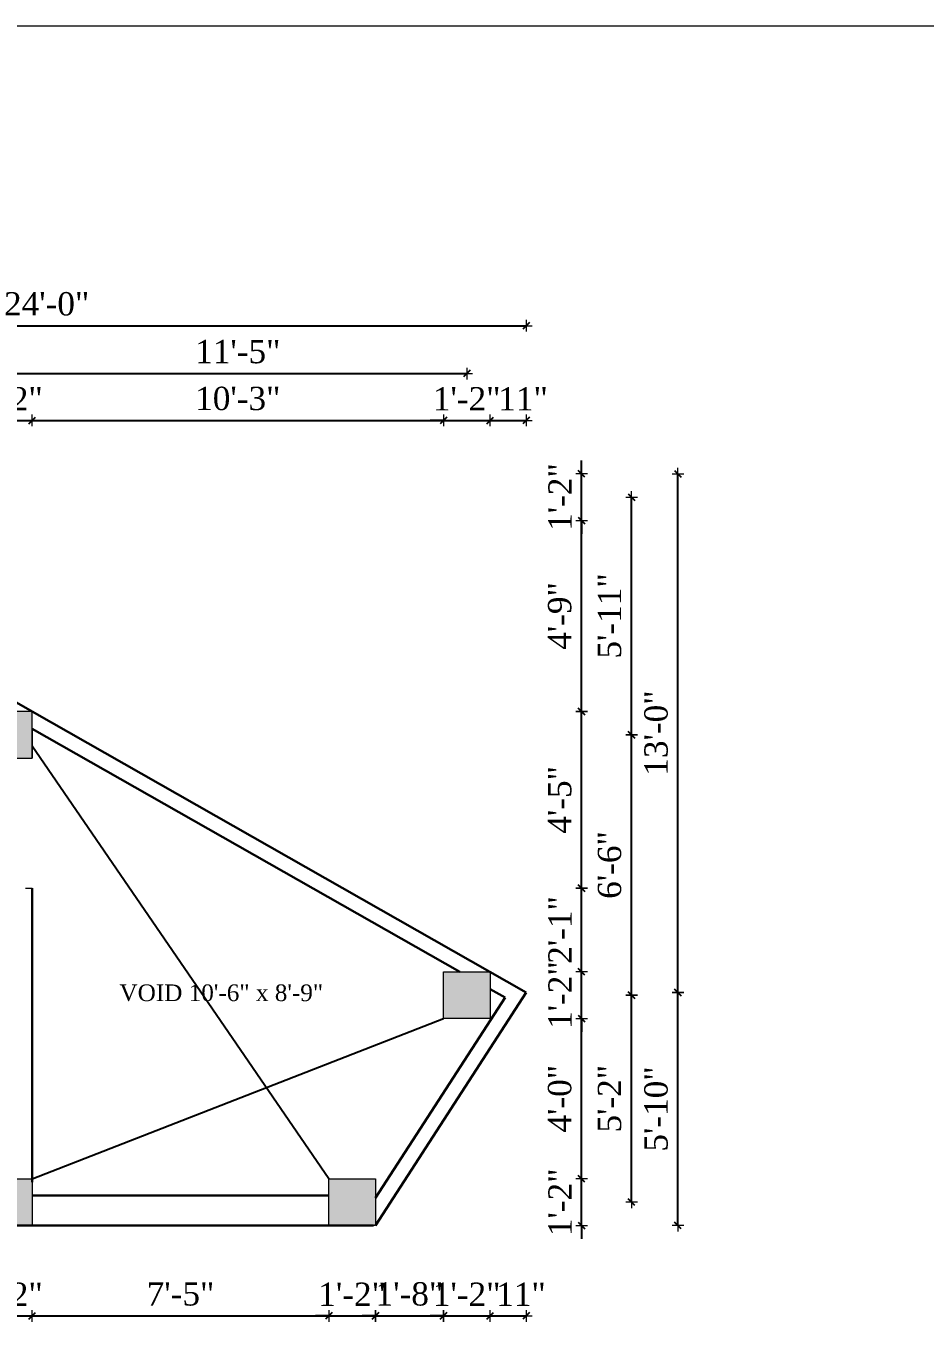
# Model space of a CAD drawing. Header units: inches. Extents: x 149946 to 166271, y -29520 to -26192.
# Drawn here: x 163625.1 to 163894.9, y -26582.3 to -26192.5 of the extents above; entities that cross this region are included whole.
import ezdxf

# ---------------------------------------------------------------- set-up
doc = ezdxf.new("R2010")
doc.units = ezdxf.units.IN
doc.header["$LTSCALE"] = 5
doc.header["$MEASUREMENT"] = 0
for name, color, linetype, lineweight in [('A-WALL', 7, 'Continuous', 9), ('Dimension', 7, 'Continuous', 18), ('ele1', 21, 'Continuous', 20)]:
    doc.layers.add(name, color=color, linetype=linetype, lineweight=lineweight)
doc.layers.add('dim line', color=7, linetype='Continuous', lineweight=15, true_color=0xfab2b2)
doc.layers.add('TEXT', color=6, linetype='Continuous')
doc.layers.add('WALL', color=7, linetype='Continuous')
doc.styles.add('ordinary', font='times.ttf')
doc.dimstyles.new('Copy of 96', dxfattribs={"dimtxt": 7, "dimasz": 4, "dimexe": 0.5, "dimexo": 0.5, "dimgap": 3, "dimtad": 1, "dimdec": 1, "dimzin": 11, "dimdsep": 46, "dimlunit": 4, "dimtxsty": 'ordinary', "dimblk": 'OBLIQUE', "dimcen": 0.09, "dimse1": 1, "dimse2": 1, "dimclrt": 6, "dimazin": 0, "dimtfac": 1, "dimtdec": 1, "dimtix": 1, "dimtmove": 2, "dimatfit": 3, "dimldrblk": 'leader', "dimfxl": 0.5, "dimfxlon": 1, "dimtolj": 1, "dimtzin": 0, "dimarcsym": 0})

# ---------------------------------------------------------------- blocks, each defined once
blk = doc.blocks.new('oblique')
at = {"color": 0, "lineweight": -2}
blk.add_line((0.25, 0.25), (-0.25, -0.25), dxfattribs=at)
at = {"layer": 'dim line', "lineweight": 9}
for p, q in [((-0.4375, 0), (0.4375, 0)), ((0, 0.4375), (0, -0.4375))]:
    blk.add_line(p, q, dxfattribs=at)
blk = doc.blocks.new('*D1220')
at = {"layer": 'A-WALL', "color": 0, "lineweight": -2, "ltscale": 5}
for p, q in [((163612.99, -26579.61), (163608.99, -26579.61)), ((163612.99, -26579.61), (163626.99, -26579.61)), ((163626.99, -26579.61), (163630.99, -26579.61))]:
    blk.add_line(p, q, dxfattribs=at)
at = {"layer": 'Defpoints', "color": 0, "ltscale": 5}
for p in [(163612.99, -26552.51), (163626.99, -26552.51), (163626.99, -26579.61)]:
    blk.add_point(p, dxfattribs=at)
at = {"layer": 'A-WALL', "color": 0, "lineweight": -2, "ltscale": 5, "xscale": 4, "yscale": 4, "zscale": 4}
blk.add_blockref('oblique', (163612.99, -26579.61), dxfattribs=at)
at = {"layer": 'A-WALL', "color": 0, "lineweight": -2, "ltscale": 5, "xscale": 4, "yscale": 4, "zscale": 4, "rotation": 180}
blk.add_blockref('oblique', (163626.99, -26579.61), dxfattribs=at)
at = {"layer": 'A-WALL', "color": 6, "ltscale": 5, "insert": (163619.99, -26573.11), "char_height": 7, "attachment_point": 5, "style": 'ordinary'}
blk.add_mtext('\\A1;1\'-2"', dxfattribs=at)
blk = doc.blocks.new('_OBLIQUE')
at = {"color": 0, "linetype": 'ByBlock'}
blk.add_line((-0.5, -0.5), (0.5, 0.5), dxfattribs=at)
blk = doc.blocks.new('leader')
at = {"layer": 'Dimension'}
for p, q in [((0, -4.328), (0, 4.328)), ((-4.424, 0), (4.424, 0))]:
    blk.add_line(p, q, dxfattribs=at)
blk = doc.blocks.new('*D1221')
at = {"layer": 'A-WALL', "color": 0, "lineweight": -2, "ltscale": 5}
blk.add_line((163626.99, -26579.61), (163715.99, -26579.61), dxfattribs=at)
at = {"layer": 'Defpoints', "color": 0, "ltscale": 5}
for p in [(163626.99, -26552.51), (163715.99, -26552.51), (163715.99, -26579.61)]:
    blk.add_point(p, dxfattribs=at)
at = {"layer": 'A-WALL', "color": 0, "lineweight": -2, "ltscale": 5, "xscale": 4, "yscale": 4, "zscale": 4, "rotation": 180}
blk.add_blockref('oblique', (163626.99, -26579.61), dxfattribs=at)
at = {"layer": 'A-WALL', "color": 0, "lineweight": -2, "ltscale": 5, "xscale": 4, "yscale": 4, "zscale": 4}
blk.add_blockref('oblique', (163715.99, -26579.61), dxfattribs=at)
at = {"layer": 'A-WALL', "color": 6, "ltscale": 5, "insert": (163671.49, -26573.04), "char_height": 7, "attachment_point": 5, "style": 'ordinary'}
blk.add_mtext('\\A1;7\'-5"', dxfattribs=at)
blk = doc.blocks.new('*D1222')
at = {"layer": 'A-WALL', "color": 0, "lineweight": -2, "ltscale": 5}
for p, q in [((163750.37, -26579.61), (163746.37, -26579.61)), ((163750.37, -26579.61), (163764.37, -26579.61)), ((163764.37, -26579.61), (163768.37, -26579.61))]:
    blk.add_line(p, q, dxfattribs=at)
at = {"layer": 'Defpoints', "color": 0, "ltscale": 5}
for p in [(163750.37, -26490.33), (163764.37, -26490.33), (163764.37, -26579.61)]:
    blk.add_point(p, dxfattribs=at)
at = {"layer": 'A-WALL', "color": 0, "lineweight": -2, "ltscale": 5, "xscale": 4, "yscale": 4, "zscale": 4}
blk.add_blockref('oblique', (163750.37, -26579.61), dxfattribs=at)
at = {"layer": 'A-WALL', "color": 0, "lineweight": -2, "ltscale": 5, "xscale": 4, "yscale": 4, "zscale": 4, "rotation": 180}
blk.add_blockref('oblique', (163764.37, -26579.61), dxfattribs=at)
at = {"layer": 'A-WALL', "color": 6, "ltscale": 5, "insert": (163757.37, -26573.11), "char_height": 7, "attachment_point": 5, "style": 'ordinary'}
blk.add_mtext('\\A1;1\'-2"', dxfattribs=at)
blk = doc.blocks.new('*D1223')
at = {"layer": 'A-WALL', "color": 0, "lineweight": -2, "ltscale": 5}
blk.add_line((163764.37, -26579.61), (163775.23, -26579.61), dxfattribs=at)
at = {"layer": 'Defpoints', "color": 0, "ltscale": 5}
for p in [(163775.23, -26482.51), (163764.37, -26490.33), (163775.23, -26579.61)]:
    blk.add_point(p, dxfattribs=at)
at = {"layer": 'A-WALL', "color": 0, "lineweight": -2, "ltscale": 5, "xscale": 4, "yscale": 4, "zscale": 4, "rotation": 180}
blk.add_blockref('oblique', (163764.37, -26579.61), dxfattribs=at)
at = {"layer": 'A-WALL', "color": 0, "lineweight": -2, "ltscale": 5, "xscale": 4, "yscale": 4, "zscale": 4}
blk.add_blockref('oblique', (163775.23, -26579.61), dxfattribs=at)
at = {"layer": 'A-WALL', "color": 6, "ltscale": 5, "insert": (163773.65, -26573.11), "char_height": 7, "attachment_point": 5, "style": 'ordinary'}
blk.add_mtext('\\A1;11"', dxfattribs=at)
blk = doc.blocks.new('*D1225')
at = {"layer": 'A-WALL', "color": 0, "lineweight": -2, "ltscale": 5}
blk.add_line((163619.99, -26596.2), (163722.99, -26596.2), dxfattribs=at)
at = {"layer": 'Defpoints', "color": 0, "ltscale": 5}
for p in [(163619.99, -26545.51), (163722.99, -26545.51), (163722.99, -26596.2)]:
    blk.add_point(p, dxfattribs=at)
at = {"layer": 'A-WALL', "color": 0, "lineweight": -2, "ltscale": 5, "xscale": 4, "yscale": 4, "zscale": 4, "rotation": 180}
blk.add_blockref('oblique', (163619.99, -26596.2), dxfattribs=at)
at = {"layer": 'A-WALL', "color": 0, "lineweight": -2, "ltscale": 5, "xscale": 4, "yscale": 4, "zscale": 4}
blk.add_blockref('oblique', (163722.99, -26596.2), dxfattribs=at)
at = {"layer": 'A-WALL', "color": 6, "ltscale": 5, "insert": (163671.49, -26589.63), "char_height": 7, "attachment_point": 5, "style": 'ordinary'}
blk.add_mtext('\\A1;8\'-7"', dxfattribs=at)
blk = doc.blocks.new('*D1226')
at = {"layer": 'A-WALL', "color": 0, "lineweight": -2, "ltscale": 5}
blk.add_line((163722.99, -26596.2), (163757.37, -26596.2), dxfattribs=at)
at = {"layer": 'Defpoints', "color": 0, "ltscale": 5}
for p in [(163757.37, -26483.33), (163722.99, -26545.51), (163757.37, -26596.2)]:
    blk.add_point(p, dxfattribs=at)
at = {"layer": 'A-WALL', "color": 0, "lineweight": -2, "ltscale": 5, "xscale": 4, "yscale": 4, "zscale": 4, "rotation": 180}
blk.add_blockref('oblique', (163722.99, -26596.2), dxfattribs=at)
at = {"layer": 'A-WALL', "color": 0, "lineweight": -2, "ltscale": 5, "xscale": 4, "yscale": 4, "zscale": 4}
blk.add_blockref('oblique', (163757.37, -26596.2), dxfattribs=at)
at = {"layer": 'A-WALL', "color": 6, "ltscale": 5, "insert": (163740.18, -26589.64), "char_height": 7, "attachment_point": 5, "style": 'ordinary'}
blk.add_mtext('\\A1;2\'-10"', dxfattribs=at)
blk = doc.blocks.new('*D1227')
at = {"layer": 'A-WALL', "color": 0, "lineweight": -2, "ltscale": 5}
blk.add_line((163729.35, -26617.48), (163362.88, -26617.48), dxfattribs=at)
at = {"layer": 'Defpoints', "color": 0, "ltscale": 5}
for p in [(163362.88, -26552.51), (163729.35, -26552.51), (163362.88, -26617.48)]:
    blk.add_point(p, dxfattribs=at)
at = {"layer": 'A-WALL', "color": 0, "lineweight": -2, "ltscale": 5, "xscale": 4, "yscale": 4, "zscale": 4, "rotation": 180}
blk.add_blockref('oblique', (163362.88, -26617.48), dxfattribs=at)
at = {"layer": 'A-WALL', "color": 0, "lineweight": -2, "ltscale": 5, "xscale": 4, "yscale": 4, "zscale": 4}
blk.add_blockref('oblique', (163729.35, -26617.48), dxfattribs=at)
at = {"layer": 'A-WALL', "color": 6, "ltscale": 5, "insert": (163546.11, -26610.92), "char_height": 7, "attachment_point": 5, "style": 'ordinary'}
blk.add_mtext('\\A1;30\'-6"', dxfattribs=at)
blk = doc.blocks.new('*D1228')
at = {"layer": 'A-WALL', "color": 0, "lineweight": -2, "ltscale": 5}
blk.add_line((163729.35, -26617.48), (163775.23, -26617.48), dxfattribs=at)
at = {"layer": 'Defpoints', "color": 0, "ltscale": 5}
for p in [(163775.23, -26482.51), (163729.35, -26552.51), (163775.23, -26617.48)]:
    blk.add_point(p, dxfattribs=at)
at = {"layer": 'A-WALL', "color": 0, "lineweight": -2, "ltscale": 5, "xscale": 4, "yscale": 4, "zscale": 4, "rotation": 180}
blk.add_blockref('oblique', (163729.35, -26617.48), dxfattribs=at)
at = {"layer": 'A-WALL', "color": 0, "lineweight": -2, "ltscale": 5, "xscale": 4, "yscale": 4, "zscale": 4}
blk.add_blockref('oblique', (163775.23, -26617.48), dxfattribs=at)
at = {"layer": 'A-WALL', "color": 6, "ltscale": 5, "insert": (163752.29, -26610.92), "char_height": 7, "attachment_point": 5, "style": 'ordinary'}
blk.add_mtext('\\A1;3\'-10"', dxfattribs=at)
blk = doc.blocks.new('*D1229')
at = {"layer": 'A-WALL', "color": 0, "lineweight": -2, "ltscale": 5}
for p, q in [((163791.86, -26538.51), (163791.86, -26534.51)), ((163791.86, -26552.51), (163791.86, -26538.51)), ((163791.86, -26552.51), (163791.86, -26556.51))]:
    blk.add_line(p, q, dxfattribs=at)
at = {"layer": 'Defpoints', "color": 0, "ltscale": 5}
for p in [(163729.99, -26538.51), (163791.86, -26538.51), (163729.99, -26552.51)]:
    blk.add_point(p, dxfattribs=at)
at = {"layer": 'A-WALL', "color": 0, "lineweight": -2, "ltscale": 5, "xscale": 4, "yscale": 4, "zscale": 4}
for p, rotation in [((163791.86, -26538.51), 270), ((163791.86, -26552.51), 90)]:
    blk.add_blockref('oblique', p, dxfattribs=dict(at, rotation=rotation))
at = {"layer": 'A-WALL', "color": 6, "ltscale": 5, "insert": (163785.36, -26545.51), "char_height": 7, "attachment_point": 5, "rotation": 90, "style": 'ordinary'}
blk.add_mtext('\\A1;1\'-2"', dxfattribs=at)
blk = doc.blocks.new('*D1230')
at = {"layer": 'A-WALL', "color": 0, "lineweight": -2, "ltscale": 5}
blk.add_line((163791.86, -26538.51), (163791.86, -26490.33), dxfattribs=at)
at = {"layer": 'Defpoints', "color": 0, "ltscale": 5}
for p in [(163764.37, -26490.33), (163791.86, -26490.33), (163729.99, -26538.51)]:
    blk.add_point(p, dxfattribs=at)
at = {"layer": 'A-WALL', "color": 0, "lineweight": -2, "ltscale": 5, "xscale": 4, "yscale": 4, "zscale": 4}
for p, rotation in [((163791.86, -26490.33), 90), ((163791.86, -26538.51), 270)]:
    blk.add_blockref('oblique', p, dxfattribs=dict(at, rotation=rotation))
at = {"layer": 'A-WALL', "color": 6, "ltscale": 5, "insert": (163785.3, -26514.42), "char_height": 7, "attachment_point": 5, "rotation": 90, "style": 'ordinary'}
blk.add_mtext('\\A1;4\'-0"', dxfattribs=at)
blk = doc.blocks.new('*D1231')
at = {"layer": 'A-WALL', "color": 0, "lineweight": -2, "ltscale": 5}
for p, q in [((163791.86, -26476.33), (163791.86, -26472.33)), ((163791.86, -26490.33), (163791.86, -26476.33)), ((163791.86, -26490.33), (163791.86, -26494.33))]:
    blk.add_line(p, q, dxfattribs=at)
at = {"layer": 'Defpoints', "color": 0, "ltscale": 5}
for p in [(163764.37, -26476.33), (163791.86, -26476.33), (163764.37, -26490.33)]:
    blk.add_point(p, dxfattribs=at)
at = {"layer": 'A-WALL', "color": 0, "lineweight": -2, "ltscale": 5, "xscale": 4, "yscale": 4, "zscale": 4}
for p, rotation in [((163791.86, -26476.33), 270), ((163791.86, -26490.33), 90)]:
    blk.add_blockref('oblique', p, dxfattribs=dict(at, rotation=rotation))
at = {"layer": 'A-WALL', "color": 6, "ltscale": 5, "insert": (163785.36, -26483.33), "char_height": 7, "attachment_point": 5, "rotation": 90, "style": 'ordinary'}
blk.add_mtext('\\A1;1\'-2"', dxfattribs=at)
blk = doc.blocks.new('*D1232')
at = {"layer": 'A-WALL', "color": 0, "lineweight": -2, "ltscale": 5}
blk.add_line((163791.86, -26476.33), (163791.86, -26451.23), dxfattribs=at)
at = {"layer": 'Defpoints', "color": 0, "ltscale": 5}
for p in [(163626.99, -26451.23), (163791.86, -26451.23), (163764.37, -26476.33)]:
    blk.add_point(p, dxfattribs=at)
at = {"layer": 'A-WALL', "color": 0, "lineweight": -2, "ltscale": 5, "xscale": 4, "yscale": 4, "zscale": 4}
for p, rotation in [((163791.86, -26451.23), 90), ((163791.86, -26476.33), 270)]:
    blk.add_blockref('oblique', p, dxfattribs=dict(at, rotation=rotation))
at = {"layer": 'A-WALL', "color": 6, "ltscale": 5, "insert": (163785.36, -26463.78), "char_height": 7, "attachment_point": 5, "rotation": 90, "style": 'ordinary'}
blk.add_mtext('\\A1;2\'-1"', dxfattribs=at)
blk = doc.blocks.new('*D1233')
at = {"layer": 'A-WALL', "color": 0, "lineweight": -2, "ltscale": 5}
blk.add_line((163791.86, -26451.23), (163791.86, -26398.23), dxfattribs=at)
at = {"layer": 'Defpoints', "color": 0, "ltscale": 5}
for p in [(163626.99, -26398.23), (163791.86, -26398.23), (163626.99, -26451.23)]:
    blk.add_point(p, dxfattribs=at)
at = {"layer": 'A-WALL', "color": 0, "lineweight": -2, "ltscale": 5, "xscale": 4, "yscale": 4, "zscale": 4}
for p, rotation in [((163791.86, -26398.23), 90), ((163791.86, -26451.23), 270)]:
    blk.add_blockref('oblique', p, dxfattribs=dict(at, rotation=rotation))
at = {"layer": 'A-WALL', "color": 6, "ltscale": 5, "insert": (163785.3, -26424.73), "char_height": 7, "attachment_point": 5, "rotation": 90, "style": 'ordinary'}
blk.add_mtext('\\A1;4\'-5"', dxfattribs=at)
blk = doc.blocks.new('*D1234')
at = {"layer": 'A-WALL', "color": 0, "lineweight": -2, "ltscale": 5}
blk.add_line((163791.86, -26398.23), (163791.86, -26340.85), dxfattribs=at)
at = {"layer": 'Defpoints', "color": 0, "ltscale": 5}
for p in [(163501.42, -26340.85), (163791.86, -26340.85), (163626.99, -26398.23)]:
    blk.add_point(p, dxfattribs=at)
at = {"layer": 'A-WALL', "color": 0, "lineweight": -2, "ltscale": 5, "xscale": 4, "yscale": 4, "zscale": 4}
for p, rotation in [((163791.86, -26340.85), 90), ((163791.86, -26398.23), 270)]:
    blk.add_blockref('oblique', p, dxfattribs=dict(at, rotation=rotation))
at = {"layer": 'A-WALL', "color": 6, "ltscale": 5, "insert": (163785.29, -26369.54), "char_height": 7, "attachment_point": 5, "rotation": 90, "style": 'ordinary'}
blk.add_mtext('\\A1;4\'-9"', dxfattribs=at)
blk = doc.blocks.new('*D1235')
at = {"layer": 'A-WALL', "color": 0, "lineweight": -2, "ltscale": 5}
for p, q in [((163791.86, -26326.85), (163791.86, -26322.85)), ((163791.86, -26340.85), (163791.86, -26326.85)), ((163791.86, -26340.85), (163791.86, -26344.85))]:
    blk.add_line(p, q, dxfattribs=at)
at = {"layer": 'Defpoints', "color": 0, "ltscale": 5}
for p in [(163501.42, -26326.85), (163791.86, -26326.85), (163501.42, -26340.85)]:
    blk.add_point(p, dxfattribs=at)
at = {"layer": 'A-WALL', "color": 0, "lineweight": -2, "ltscale": 5, "xscale": 4, "yscale": 4, "zscale": 4}
for p, rotation in [((163791.86, -26326.85), 270), ((163791.86, -26340.85), 90)]:
    blk.add_blockref('oblique', p, dxfattribs=dict(at, rotation=rotation))
at = {"layer": 'A-WALL', "color": 6, "ltscale": 5, "insert": (163785.36, -26333.85), "char_height": 7, "attachment_point": 5, "rotation": 90, "style": 'ordinary'}
blk.add_mtext('\\A1;1\'-2"', dxfattribs=at)
blk = doc.blocks.new('*D1013')
at = {"layer": 'A-WALL', "color": 0, "lineweight": -2, "ltscale": 5}
blk.add_line((163806.82, -26545.51), (163806.82, -26483.33), dxfattribs=at)
at = {"layer": 'Defpoints', "color": 0, "ltscale": 5}
for p in [(163757.37, -26483.33), (163806.82, -26483.33), (163722.99, -26545.51)]:
    blk.add_point(p, dxfattribs=at)
at = {"layer": 'A-WALL', "color": 0, "lineweight": -2, "ltscale": 5, "xscale": 4, "yscale": 4, "zscale": 4}
for p, rotation in [((163806.82, -26483.33), 90), ((163806.82, -26545.51), 270)]:
    blk.add_blockref('oblique', p, dxfattribs=dict(at, rotation=rotation))
at = {"layer": 'A-WALL', "color": 6, "ltscale": 5, "insert": (163800.26, -26514.42), "char_height": 7, "attachment_point": 5, "rotation": 90, "style": 'ordinary'}
blk.add_mtext('\\A1;5\'-2"', dxfattribs=at)
blk = doc.blocks.new('*D1236')
at = {"layer": 'A-WALL', "color": 0, "lineweight": -2, "ltscale": 5}
blk.add_line((163806.82, -26483.33), (163806.82, -26405.23), dxfattribs=at)
at = {"layer": 'Defpoints', "color": 0, "ltscale": 5}
for p in [(163619.99, -26405.23), (163806.82, -26405.23), (163757.37, -26483.33)]:
    blk.add_point(p, dxfattribs=at)
at = {"layer": 'A-WALL', "color": 0, "lineweight": -2, "ltscale": 5, "xscale": 4, "yscale": 4, "zscale": 4}
for p, rotation in [((163806.82, -26405.23), 90), ((163806.82, -26483.33), 270)]:
    blk.add_blockref('oblique', p, dxfattribs=dict(at, rotation=rotation))
at = {"layer": 'A-WALL', "color": 6, "ltscale": 5, "insert": (163800.26, -26444.28), "char_height": 7, "attachment_point": 5, "rotation": 90, "style": 'ordinary'}
blk.add_mtext('\\A1;6\'-6"', dxfattribs=at)
blk = doc.blocks.new('*D1237')
at = {"layer": 'A-WALL', "color": 0, "lineweight": -2, "ltscale": 5}
blk.add_line((163806.82, -26405.23), (163806.82, -26333.85), dxfattribs=at)
at = {"layer": 'Defpoints', "color": 0, "ltscale": 5}
for p in [(163494.42, -26333.85), (163806.82, -26333.85), (163619.99, -26405.23)]:
    blk.add_point(p, dxfattribs=at)
at = {"layer": 'A-WALL', "color": 0, "lineweight": -2, "ltscale": 5, "xscale": 4, "yscale": 4, "zscale": 4}
for p, rotation in [((163806.82, -26333.85), 90), ((163806.82, -26405.23), 270)]:
    blk.add_blockref('oblique', p, dxfattribs=dict(at, rotation=rotation))
at = {"layer": 'A-WALL', "color": 6, "ltscale": 5, "insert": (163800.26, -26369.54), "char_height": 7, "attachment_point": 5, "rotation": 90, "style": 'ordinary'}
blk.add_mtext('\\A1;5\'-11"', dxfattribs=at)
blk = doc.blocks.new('*D1242')
at = {"layer": 'A-WALL', "color": 0, "lineweight": -2, "ltscale": 5}
for p, q in [((163612.99, -26310.87), (163608.99, -26310.87)), ((163612.99, -26310.87), (163626.99, -26310.87)), ((163626.99, -26310.87), (163630.99, -26310.87))]:
    blk.add_line(p, q, dxfattribs=at)
at = {"layer": 'Defpoints', "color": 0, "ltscale": 5}
for p in [(163626.99, -26310.87), (163612.99, -26398.23), (163626.99, -26398.23)]:
    blk.add_point(p, dxfattribs=at)
at = {"layer": 'A-WALL', "color": 0, "lineweight": -2, "ltscale": 5, "xscale": 4, "yscale": 4, "zscale": 4}
blk.add_blockref('oblique', (163612.99, -26310.87), dxfattribs=at)
at = {"layer": 'A-WALL', "color": 0, "lineweight": -2, "ltscale": 5, "xscale": 4, "yscale": 4, "zscale": 4, "rotation": 180}
blk.add_blockref('oblique', (163626.99, -26310.87), dxfattribs=at)
at = {"layer": 'A-WALL', "color": 6, "ltscale": 5, "insert": (163619.99, -26304.37), "char_height": 7, "attachment_point": 5, "style": 'ordinary'}
blk.add_mtext('\\A1;1\'-2"', dxfattribs=at)
blk = doc.blocks.new('*D1243')
at = {"layer": 'A-WALL', "color": 0, "lineweight": -2, "ltscale": 5}
blk.add_line((163626.99, -26310.87), (163750.37, -26310.87), dxfattribs=at)
at = {"layer": 'Defpoints', "color": 0, "ltscale": 5}
for p in [(163750.37, -26310.87), (163626.99, -26398.23), (163750.37, -26476.33)]:
    blk.add_point(p, dxfattribs=at)
at = {"layer": 'A-WALL', "color": 0, "lineweight": -2, "ltscale": 5, "xscale": 4, "yscale": 4, "zscale": 4, "rotation": 180}
blk.add_blockref('oblique', (163626.99, -26310.87), dxfattribs=at)
at = {"layer": 'A-WALL', "color": 0, "lineweight": -2, "ltscale": 5, "xscale": 4, "yscale": 4, "zscale": 4}
blk.add_blockref('oblique', (163750.37, -26310.87), dxfattribs=at)
at = {"layer": 'A-WALL', "color": 6, "ltscale": 5, "insert": (163688.68, -26304.31), "char_height": 7, "attachment_point": 5, "style": 'ordinary'}
blk.add_mtext('\\A1;10\'-3"', dxfattribs=at)
blk = doc.blocks.new('*D1244')
at = {"layer": 'A-WALL', "color": 0, "lineweight": -2, "ltscale": 5}
for p, q in [((163750.37, -26310.87), (163746.37, -26310.87)), ((163750.37, -26310.87), (163764.37, -26310.87)), ((163764.37, -26310.87), (163768.37, -26310.87))]:
    blk.add_line(p, q, dxfattribs=at)
at = {"layer": 'Defpoints', "color": 0, "ltscale": 5}
for p in [(163764.37, -26310.87), (163750.37, -26476.33), (163764.37, -26476.33)]:
    blk.add_point(p, dxfattribs=at)
at = {"layer": 'A-WALL', "color": 0, "lineweight": -2, "ltscale": 5, "xscale": 4, "yscale": 4, "zscale": 4}
blk.add_blockref('oblique', (163750.37, -26310.87), dxfattribs=at)
at = {"layer": 'A-WALL', "color": 0, "lineweight": -2, "ltscale": 5, "xscale": 4, "yscale": 4, "zscale": 4, "rotation": 180}
blk.add_blockref('oblique', (163764.37, -26310.87), dxfattribs=at)
at = {"layer": 'A-WALL', "color": 6, "ltscale": 5, "insert": (163757.37, -26304.37), "char_height": 7, "attachment_point": 5, "style": 'ordinary'}
blk.add_mtext('\\A1;1\'-2"', dxfattribs=at)
blk = doc.blocks.new('*D1014')
at = {"layer": 'A-WALL', "color": 0, "lineweight": -2, "ltscale": 5}
blk.add_line((163764.37, -26310.87), (163775.23, -26310.87), dxfattribs=at)
at = {"layer": 'Defpoints', "color": 0, "ltscale": 5}
for p in [(163775.23, -26310.87), (163764.37, -26476.33), (163775.23, -26482.51)]:
    blk.add_point(p, dxfattribs=at)
at = {"layer": 'A-WALL', "color": 0, "lineweight": -2, "ltscale": 5, "xscale": 4, "yscale": 4, "zscale": 4, "rotation": 180}
blk.add_blockref('oblique', (163764.37, -26310.87), dxfattribs=at)
at = {"layer": 'A-WALL', "color": 0, "lineweight": -2, "ltscale": 5, "xscale": 4, "yscale": 4, "zscale": 4}
blk.add_blockref('oblique', (163775.23, -26310.87), dxfattribs=at)
at = {"layer": 'A-WALL', "color": 6, "ltscale": 5, "insert": (163774.28, -26304.37), "char_height": 7, "attachment_point": 5, "style": 'ordinary'}
blk.add_mtext('\\A1;11"', dxfattribs=at)
blk = doc.blocks.new('*D1015')
at = {"layer": 'A-WALL', "color": 0, "lineweight": -2, "ltscale": 5}
blk.add_line((163619.99, -26296.8), (163757.37, -26296.8), dxfattribs=at)
at = {"layer": 'Defpoints', "color": 0, "ltscale": 5}
for p in [(163757.37, -26296.8), (163619.99, -26405.23), (163757.37, -26483.33)]:
    blk.add_point(p, dxfattribs=at)
at = {"layer": 'A-WALL', "color": 0, "lineweight": -2, "ltscale": 5, "xscale": 4, "yscale": 4, "zscale": 4, "rotation": 180}
blk.add_blockref('oblique', (163619.99, -26296.8), dxfattribs=at)
at = {"layer": 'A-WALL', "color": 0, "lineweight": -2, "ltscale": 5, "xscale": 4, "yscale": 4, "zscale": 4}
blk.add_blockref('oblique', (163757.37, -26296.8), dxfattribs=at)
at = {"layer": 'A-WALL', "color": 6, "ltscale": 5, "insert": (163688.68, -26290.24), "char_height": 7, "attachment_point": 5, "style": 'ordinary'}
blk.add_mtext('\\A1;11\'-5"', dxfattribs=at)
blk = doc.blocks.new('*D1016')
at = {"layer": 'A-WALL', "color": 0, "lineweight": -2, "ltscale": 5}
blk.add_line((163487.42, -26282.47), (163775.23, -26282.47), dxfattribs=at)
at = {"layer": 'Defpoints', "color": 0, "ltscale": 5}
for p in [(163775.23, -26282.47), (163487.42, -26326.85), (163775.23, -26482.51)]:
    blk.add_point(p, dxfattribs=at)
at = {"layer": 'A-WALL', "color": 0, "lineweight": -2, "ltscale": 5, "xscale": 4, "yscale": 4, "zscale": 4, "rotation": 180}
blk.add_blockref('oblique', (163487.42, -26282.47), dxfattribs=at)
at = {"layer": 'A-WALL', "color": 0, "lineweight": -2, "ltscale": 5, "xscale": 4, "yscale": 4, "zscale": 4}
blk.add_blockref('oblique', (163775.23, -26282.47), dxfattribs=at)
at = {"layer": 'A-WALL', "color": 6, "ltscale": 5, "insert": (163631.32, -26275.91), "char_height": 7, "attachment_point": 5, "style": 'ordinary'}
blk.add_mtext('\\A1;24\'-0"', dxfattribs=at)
blk = doc.blocks.new('*D1017')
at = {"layer": 'A-WALL', "color": 0, "lineweight": -2, "ltscale": 5}
blk.add_line((163820.77, -26552.51), (163820.77, -26482.51), dxfattribs=at)
at = {"layer": 'Defpoints', "color": 0, "ltscale": 5}
for p in [(163775.23, -26482.51), (163820.77, -26482.51), (163729.99, -26552.51)]:
    blk.add_point(p, dxfattribs=at)
at = {"layer": 'A-WALL', "color": 0, "lineweight": -2, "ltscale": 5, "xscale": 4, "yscale": 4, "zscale": 4}
for p, rotation in [((163820.77, -26482.51), 90), ((163820.77, -26552.51), 270)]:
    blk.add_blockref('oblique', p, dxfattribs=dict(at, rotation=rotation))
at = {"layer": 'A-WALL', "color": 6, "ltscale": 5, "insert": (163814.21, -26517.51), "char_height": 7, "attachment_point": 5, "rotation": 90, "style": 'ordinary'}
blk.add_mtext('\\A1;5\'-10"', dxfattribs=at)
blk = doc.blocks.new('*D1018')
at = {"layer": 'A-WALL', "color": 0, "lineweight": -2, "ltscale": 5}
blk.add_line((163820.77, -26482.51), (163820.77, -26326.85), dxfattribs=at)
at = {"layer": 'Defpoints', "color": 0, "ltscale": 5}
for p in [(163501.42, -26326.85), (163820.77, -26326.85), (163775.23, -26482.51)]:
    blk.add_point(p, dxfattribs=at)
at = {"layer": 'A-WALL', "color": 0, "lineweight": -2, "ltscale": 5, "xscale": 4, "yscale": 4, "zscale": 4}
for p, rotation in [((163820.77, -26326.85), 90), ((163820.77, -26482.51), 270)]:
    blk.add_blockref('oblique', p, dxfattribs=dict(at, rotation=rotation))
at = {"layer": 'A-WALL', "color": 6, "ltscale": 5, "insert": (163814.21, -26404.68), "char_height": 7, "attachment_point": 5, "rotation": 90, "style": 'ordinary'}
blk.add_mtext('\\A1;13\'-0"', dxfattribs=at)
blk = doc.blocks.new('*D1019')
at = {"layer": 'A-WALL', "color": 0, "lineweight": -2, "ltscale": 5}
for p, q in [((163715.99, -26579.61), (163711.99, -26579.61)), ((163715.99, -26579.61), (163729.99, -26579.61)), ((163729.99, -26579.61), (163733.99, -26579.61))]:
    blk.add_line(p, q, dxfattribs=at)
at = {"layer": 'Defpoints', "color": 0, "ltscale": 5}
for p in [(163715.99, -26552.51), (163729.99, -26552.51), (163729.99, -26579.61)]:
    blk.add_point(p, dxfattribs=at)
at = {"layer": 'A-WALL', "color": 0, "lineweight": -2, "ltscale": 5, "xscale": 4, "yscale": 4, "zscale": 4}
blk.add_blockref('oblique', (163715.99, -26579.61), dxfattribs=at)
at = {"layer": 'A-WALL', "color": 0, "lineweight": -2, "ltscale": 5, "xscale": 4, "yscale": 4, "zscale": 4, "rotation": 180}
blk.add_blockref('oblique', (163729.99, -26579.61), dxfattribs=at)
at = {"layer": 'A-WALL', "color": 6, "ltscale": 5, "insert": (163722.99, -26573.11), "char_height": 7, "attachment_point": 5, "style": 'ordinary'}
blk.add_mtext('\\A1;1\'-2"', dxfattribs=at)
blk = doc.blocks.new('*D1248')
at = {"layer": 'A-WALL', "color": 0, "lineweight": -2, "ltscale": 5}
for p, q in [((163729.99, -26579.61), (163725.99, -26579.61)), ((163729.99, -26579.61), (163750.37, -26579.61)), ((163750.37, -26579.61), (163754.37, -26579.61))]:
    blk.add_line(p, q, dxfattribs=at)
at = {"layer": 'Defpoints', "color": 0, "ltscale": 5}
for p in [(163750.37, -26490.33), (163729.99, -26552.51), (163750.37, -26579.61)]:
    blk.add_point(p, dxfattribs=at)
at = {"layer": 'A-WALL', "color": 0, "lineweight": -2, "ltscale": 5, "xscale": 4, "yscale": 4, "zscale": 4}
blk.add_blockref('oblique', (163729.99, -26579.61), dxfattribs=at)
at = {"layer": 'A-WALL', "color": 0, "lineweight": -2, "ltscale": 5, "xscale": 4, "yscale": 4, "zscale": 4, "rotation": 180}
blk.add_blockref('oblique', (163750.37, -26579.61), dxfattribs=at)
at = {"layer": 'A-WALL', "color": 6, "ltscale": 5, "insert": (163740.18, -26573.05), "char_height": 7, "attachment_point": 5, "style": 'ordinary'}
blk.add_mtext('\\A1;1\'-8"', dxfattribs=at)

msp = doc.modelspace()

# ---------------------------------------------------------------- hatches: boundary and pattern name
at = {"layer": 'WALL', "linetype": 'ByBlock', "ltscale": 5, "true_color": 0xf8991e}
h = msp.add_hatch(color=30, dxfattribs=at)
h.dxf.hatch_style = 1
h.paths.add_polyline_path([(163626.99, -26412.23), (163626.99, -26398.23), (163612.99, -26398.23), (163612.99, -26412.23)])
h = msp.add_hatch(color=30, dxfattribs=at)
h.dxf.hatch_style = 1
h.paths.add_polyline_path([(163750.37, -26476.33), (163750.37, -26490.33), (163764.37, -26490.33), (163764.37, -26476.33)])
h = msp.add_hatch(color=30, dxfattribs=at)
h.dxf.hatch_style = 1
h.paths.add_polyline_path([(163612.99, -26538.51), (163612.99, -26552.51), (163626.99, -26552.51), (163626.99, -26538.51)])
h = msp.add_hatch(color=30, dxfattribs=at)
h.dxf.hatch_style = 1
h.paths.add_polyline_path([(163715.99, -26538.51), (163715.99, -26552.51), (163729.99, -26552.51), (163729.99, -26538.51)])

# ---------------------------------------------------------------- linework, layer by layer
at = {"layer": 'A-WALL', "lineweight": 30}
for p, q in [((163501.42, -26326.85, -72.71), (163626.99, -26398.23, -72.71)), ((163626.99, -26398.23, -72.71), (163775.23, -26482.51, -72.71)), ((163626.99, -26403.41, -72.71), (163755.27, -26476.33, -72.71)), ((163626.99, -26451.23, -72.71), (163626.99, -26539.51, -72.71)), ((163775.23, -26482.51, -72.71), (163729.99, -26552.51, -72.71)), ((163764.37, -26481.51, -72.71), (163768.87, -26484.06, -72.71)), ((163768.87, -26484.06, -72.71), (163729.99, -26544.22, -72.71)), ((163715.99, -26543.51, -72.71), (163626.99, -26543.51, -72.71)), ((163729.35, -26552.51, -72.71), (163362.88, -26552.51, -72.71)), ((163729.35, -26552.51, -72.71), (163362.88, -26552.51, -72.71))]:
    msp.add_line(p, q, dxfattribs=at)
at = {"layer": 'A-WALL', "ltscale": 5}
msp.add_line((163624.99, -26451.23, -72.71), (163626.99, -26451.23, -72.71), dxfattribs=at)
at = {"layer": 'A-WALL', "ltscale": 5, "elevation": -72.71}
for points in [[(163612.99, -26412.23), (163626.99, -26412.23), (163626.99, -26398.23), (163612.99, -26398.23)], [(163750.37, -26476.33), (163764.37, -26476.33), (163764.37, -26490.33), (163750.37, -26490.33)], [(163612.99, -26538.51), (163626.99, -26538.51), (163626.99, -26552.51), (163612.99, -26552.51)], [(163715.99, -26538.51), (163729.99, -26538.51), (163729.99, -26552.51), (163715.99, -26552.51)]]:
    msp.add_lwpolyline(points, close=True, dxfattribs=at)
for points in [[(163626.99, -26543.51), (163626.99, -26543.51), (163715.99, -26543.51), (163715.99, -26538.51), (163729.99, -26538.51), (163729.99, -26544.22), (163764.82, -26490.33), (163750.37, -26490.33), (163750.37, -26476.33), (163755.27, -26476.33), (163626.99, -26403.41), (163626.99, -26412.23)], [(163626.99, -26451.23), (163626.99, -26538.51)]]:
    msp.add_lwpolyline(points, dxfattribs=at)
at = {"layer": 'ele1', "elevation": -72.71}
msp.add_lwpolyline([(163186.16, -26192.48), (166271.13, -26192.48), (166271.13, -28347.82), (163186.16, -28347.82)], close=True, dxfattribs=at)
msp.add_lwpolyline([(163186.16, -26192.48), (166271.13, -26192.48), (166271.13, -28347.82), (163186.16, -28347.82)], close=True, dxfattribs=at)
at = {"layer": 'WALL', "color": 30, "linetype": 'ByBlock', "ltscale": 5, "true_color": 0xf8991e}
for p, q in [((163715.99, -26538.51, -72.71), (163626.99, -26408.58, -72.71)), ((163626.99, -26538.51, -72.71), (163750.37, -26490.33, -72.71))]:
    msp.add_line(p, q, dxfattribs=at)

# ---------------------------------------------------------------- texts
at = {"layer": 'TEXT', "style": 'ordinary'}
msp.add_text('VOID 10\'-6" x 8\'-9"', height=5, dxfattribs=at).set_placement((163653.17, -26485.13, -72.71))

# ---------------------------------------------------------------- dimensions: what is measured, and where the dimension line sits
at = {"layer": 'A-WALL', "ltscale": 5}
for base, p1, p2, picture, middle in [((163775.23, -26282.47, -72.71), (163487.42, -26326.85, -72.71), (163775.23, -26482.51, -72.71), '*D1016', (163631.32, -26275.91, -72.71)), ((163757.37, -26296.8, -72.71), (163619.99, -26405.23, -72.71), (163757.37, -26483.33, -72.71), '*D1015', (163688.68, -26290.24, -72.71)), ((163626.99, -26310.87, -72.71), (163612.99, -26398.23, -72.71), (163626.99, -26398.23, -72.71), '*D1242', (163619.99, -26304.37, -72.71)), ((163750.37, -26310.87, -72.71), (163626.99, -26398.23, -72.71), (163750.37, -26476.33, -72.71), '*D1243', (163688.68, -26304.31, -72.71)), ((163764.37, -26310.87, -72.71), (163750.37, -26476.33, -72.71), (163764.37, -26476.33, -72.71), '*D1244', (163757.37, -26304.37, -72.71)), ((163775.23, -26617.48, -72.71), (163729.35, -26552.51, -72.71), (163775.23, -26482.51, -72.71), '*D1228', (163752.29, -26610.92, -72.71)), ((163757.37, -26596.2, -72.71), (163722.99, -26545.51, -72.71), (163757.37, -26483.33, -72.71), '*D1226', (163740.18, -26589.64, -72.71)), ((163750.37, -26579.61, -72.71), (163729.99, -26552.51, -72.71), (163750.37, -26490.33, -72.71), '*D1248', (163740.18, -26573.05, -72.71)), ((163764.37, -26579.61, -72.71), (163750.37, -26490.33, -72.71), (163764.37, -26490.33, -72.71), '*D1222', (163757.37, -26573.11, -72.71)), ((163722.99, -26596.2, -72.71), (163619.99, -26545.51, -72.71), (163722.99, -26545.51, -72.71), '*D1225', (163671.49, -26589.63, -72.71)), ((163362.88, -26617.48, -72.71), (163729.35, -26552.51, -72.71), (163362.88, -26552.51, -72.71), '*D1227', (163546.11, -26610.92, -72.71)), ((163626.99, -26579.61, -72.71), (163612.99, -26552.51, -72.71), (163626.99, -26552.51, -72.71), '*D1220', (163619.99, -26573.11, -72.71)), ((163715.99, -26579.61, -72.71), (163626.99, -26552.51, -72.71), (163715.99, -26552.51, -72.71), '*D1221', (163671.49, -26573.04, -72.71)), ((163729.99, -26579.61, -72.71), (163715.99, -26552.51, -72.71), (163729.99, -26552.51, -72.71), '*D1019', (163722.99, -26573.11, -72.71))]:
    dim = msp.add_linear_dim(base=base, p1=p1, p2=p2, dimstyle='Copy of 96', override={"dimdec": 0, "dimblk": 'oblique', "dimtdec": 0, "dimarcsym": 1}, dxfattribs=at)
    dim.commit()
    dim.dimension.update_dxf_attribs({"geometry": picture, "text_midpoint": middle})
for base, p1, picture, middle in [((163775.23, -26310.87, -72.71), (163764.37, -26476.33, -72.71), '*D1014', (163774.28, -26304.37, -72.71)), ((163775.23, -26579.61, -72.71), (163764.37, -26490.33, -72.71), '*D1223', (163773.65, -26573.11, -72.71))]:
    dim = msp.add_linear_dim(base=base, p1=p1, p2=(163775.23, -26482.51, -72.71), dimstyle='Copy of 96', override={"dimdec": 0, "dimblk": 'oblique', "dimtdec": 0, "dimarcsym": 1}, dxfattribs=at)
    dim.commit()
    dim.dimension.update_dxf_attribs({"geometry": picture, "text_midpoint": middle, "dimtype": 160})
for base, p1, p2, picture, middle in [((163791.86, -26326.85, -72.71), (163501.42, -26340.85, -72.71), (163501.42, -26326.85, -72.71), '*D1235', (163785.36, -26333.85, -72.71)), ((163820.77, -26326.85, -72.71), (163775.23, -26482.51, -72.71), (163501.42, -26326.85, -72.71), '*D1018', (163814.21, -26404.68, -72.71)), ((163806.82, -26333.85, -72.71), (163619.99, -26405.23, -72.71), (163494.42, -26333.85, -72.71), '*D1237', (163800.26, -26369.54, -72.71)), ((163791.86, -26340.85, -72.71), (163626.99, -26398.23, -72.71), (163501.42, -26340.85, -72.71), '*D1234', (163785.29, -26369.54, -72.71)), ((163791.86, -26398.23, -72.71), (163626.99, -26451.23, -72.71), (163626.99, -26398.23, -72.71), '*D1233', (163785.3, -26424.73, -72.71)), ((163806.82, -26405.23, -72.71), (163757.37, -26483.33, -72.71), (163619.99, -26405.23, -72.71), '*D1236', (163800.26, -26444.28, -72.71)), ((163791.86, -26451.23, -72.71), (163764.37, -26476.33, -72.71), (163626.99, -26451.23, -72.71), '*D1232', (163785.36, -26463.78, -72.71)), ((163791.86, -26476.33, -72.71), (163764.37, -26490.33, -72.71), (163764.37, -26476.33, -72.71), '*D1231', (163785.36, -26483.33, -72.71)), ((163806.82, -26483.33, -72.71), (163722.99, -26545.51, -72.71), (163757.37, -26483.33, -72.71), '*D1013', (163800.26, -26514.42, -72.71)), ((163820.77, -26482.51, -72.71), (163729.99, -26552.51, -72.71), (163775.23, -26482.51, -72.71), '*D1017', (163814.21, -26517.51, -72.71)), ((163791.86, -26490.33, -72.71), (163729.99, -26538.51, -72.71), (163764.37, -26490.33, -72.71), '*D1230', (163785.3, -26514.42, -72.71)), ((163791.86, -26538.51, -72.71), (163729.99, -26552.51, -72.71), (163729.99, -26538.51, -72.71), '*D1229', (163785.36, -26545.51, -72.71))]:
    dim = msp.add_linear_dim(base=base, p1=p1, p2=p2, angle=90, dimstyle='Copy of 96', override={"dimdec": 0, "dimblk": 'oblique', "dimtdec": 0, "dimarcsym": 1}, dxfattribs=at)
    dim.commit()
    dim.dimension.update_dxf_attribs({"geometry": picture, "text_midpoint": middle})

doc.saveas('drawing.dxf')
